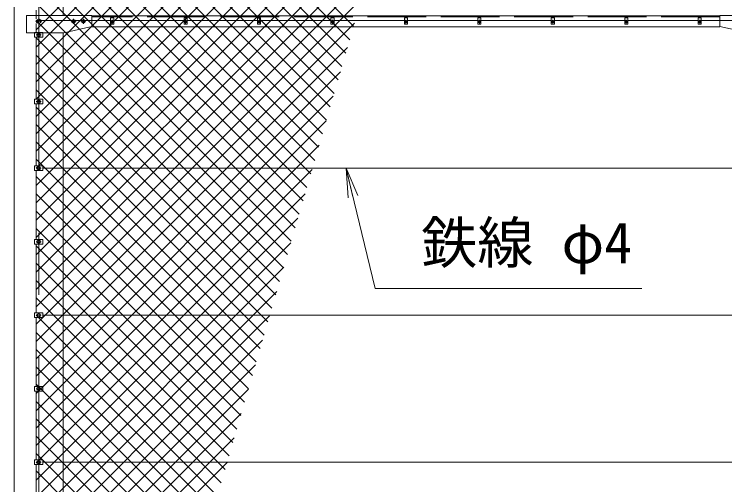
# Model space of a CAD drawing. Units: millimetres, scale not verified. Extents: x -14700 to 14700, y -10395 to 10395.
# Drawn here: x -10672 to -7770, y -144 to 1776 of the extents above; entities that cross this region are included whole.
import ezdxf
from ezdxf.enums import TextEntityAlignment as Align

# ---------------------------------------------------------------- set-up
doc = ezdxf.new("R2010")
doc.units = ezdxf.units.MM
doc.header["$LTSCALE"] = 40
doc.linetypes.add('DASHED', pattern=[7.5, 6, -1.5])
doc.linetypes.add('USER1', pattern=[50.8, 31.75, -6.35, 6.35, -6.35])
for name, color, linetype, lineweight in [('0-0_D-BMK', 2, 'USER1', 13), ('0-4_D-STR1', 1, 'Continuous', 18), ('0-5_D-STR3', 3, 'Continuous', 13), ('0-6_0', 7, 'Continuous', 18), ('0-8_D-STR2', 7, 'Continuous', 13), ('0-9_D-STR-TXT', 7, 'Continuous', 13)]:
    doc.layers.add(name, color=color, linetype=linetype, lineweight=lineweight)
doc.styles.add('ＭＳ ゴシック', font='')
doc.styles.get('ＭＳ ゴシック').set_extended_font_data('MS Gothic')

# ---------------------------------------------------------------- blocks, each defined once
blk = doc.blocks.new('_Open')
at = {"layer": '0-6_0'}
blk.add_line((-40, 6.67), (0, 0), dxfattribs=at)
blk.add_lwpolyline([(-40, -6.67), (0, 0), (-40, 0)], dxfattribs=at)

msp = doc.modelspace()

# ---------------------------------------------------------------- linework, layer by layer
at = {"layer": '0-0_D-BMK'}
for p, q in [((-10572.27, -4957.26), (-10572.27, 5226.52)), ((-10559.52, 1747.74), (-10585.02, 1747.74)), ((-10419.77, 1747.74), (-10439.77, 1747.74)), ((-10429.77, 1737.74), (-10429.77, 1757.74)), ((-10379.77, 1747.74), (-10399.77, 1747.74)), ((-10389.77, 1737.74), (-10389.77, 1757.74)), ((-10279.71, 1746.24), (-10264.83, 1746.24)), ((-10272.27, 1753.68), (-10272.27, 1738.8)), ((-9979.71, 1746.24), (-9964.83, 1746.24)), ((-9972.27, 1753.68), (-9972.27, 1738.8)), ((-9679.71, 1746.24), (-9664.83, 1746.24)), ((-9672.27, 1753.68), (-9672.27, 1738.8)), ((-9379.71, 1746.24), (-9364.83, 1746.24)), ((-9372.27, 1753.68), (-9372.27, 1738.8)), ((-9079.71, 1746.24), (-9064.83, 1746.24)), ((-9072.27, 1753.68), (-9072.27, 1738.8)), ((-8779.71, 1746.24), (-8764.83, 1746.24)), ((-8772.27, 1753.68), (-8772.27, 1738.8)), ((-8479.71, 1746.24), (-8464.83, 1746.24)), ((-8472.27, 1753.68), (-8472.27, 1738.8)), ((-8179.71, 1746.24), (-8164.83, 1746.24)), ((-8172.27, 1753.68), (-8172.27, 1738.8)), ((-7879.71, 1746.24), (-7864.83, 1746.24)), ((-7872.27, 1753.68), (-7872.27, 1738.8)), ((-10582.27, 1691.74), (-10562.27, 1691.74)), ((-10582.27, 1419.74), (-10562.27, 1419.74)), ((-10582.27, 1147.74), (-10562.27, 1147.74)), ((-10582.27, 847.74), (-10562.27, 847.74)), ((-10582.27, 547.74), (-10562.27, 547.74)), ((-10582.27, 247.74), (-10562.27, 247.74)), ((-10582.27, -52.26), (-10562.27, -52.26))]:
    msp.add_line(p, q, dxfattribs=at)
at = {"layer": '0-4_D-STR1'}
for p, q in [((-10672.27, 5186.17), (-10672.27, -2982.26)), ((-10472.27, 1770.74), (-10472.27, 4002.74)), ((-7789.77, 1770.24), (-10354.77, 1770.24)), ((-7789.77, 1725.24), (-10357.07, 1725.24)), ((-10472.27, -629.26), (-10472.27, 1700.74))]:
    msp.add_line(p, q, dxfattribs=at)
at = {"layer": '0-4_D-STR1', "linetype": 'DASHED'}
msp.add_line((-7789.77, 1766.24), (-10354.77, 1766.24), dxfattribs=at)
at = {"layer": '0-5_D-STR3'}
for p, q in [((-10622.27, 1770.74), (-10354.77, 1770.74)), ((-10622.27, 1770.74), (-10622.27, 1700.74)), ((-10582.27, 1757.24), (-10582.27, 1793.24)), ((-10354.77, 1770.74), (-10354.77, 1725.74)), ((-7789.77, 1770.74), (-7789.77, 1725.74)), ((-10278.77, 1751.24), (-10582.27, 1751.24)), ((-10580.77, 1752.65), (-10572.27, 1757.55)), ((-10580.77, 1742.83), (-10580.77, 1752.65)), ((-10572.27, 1737.92), (-10580.77, 1742.83)), ((-10563.77, 1742.83), (-10572.27, 1737.92)), ((-10429.77, 1755.24), (-10436.27, 1751.49)), ((-10436.27, 1751.49), (-10436.27, 1743.98)), ((-10436.27, 1743.98), (-10429.77, 1740.23)), ((-10423.27, 1751.49), (-10429.77, 1755.24)), ((-10429.77, 1740.23), (-10423.27, 1743.98)), ((-10423.27, 1743.98), (-10423.27, 1751.49)), ((-10389.77, 1755.24), (-10396.27, 1751.49)), ((-10396.27, 1751.49), (-10396.27, 1743.98)), ((-10396.27, 1743.98), (-10389.77, 1740.23)), ((-10383.27, 1751.49), (-10389.77, 1755.24)), ((-10389.77, 1740.23), (-10383.27, 1743.98)), ((-10383.27, 1743.98), (-10383.27, 1751.49)), ((-10278.77, 1762.24), (-10278.77, 1736.24)), ((-10265.77, 1762.24), (-10278.77, 1762.24)), ((-10265.77, 1762.24), (-10265.77, 1736.24)), ((-10265.77, 1751.24), (-9978.77, 1751.24)), ((-9978.77, 1762.24), (-9978.77, 1736.24)), ((-9965.77, 1762.24), (-9978.77, 1762.24)), ((-9965.77, 1762.24), (-9965.77, 1736.24)), ((-9965.77, 1751.24), (-9678.77, 1751.24)), ((-9678.77, 1762.24), (-9678.77, 1736.24)), ((-9665.77, 1762.24), (-9678.77, 1762.24)), ((-9665.77, 1762.24), (-9665.77, 1736.24)), ((-9665.77, 1751.24), (-9378.77, 1751.24)), ((-9378.77, 1762.24), (-9378.77, 1736.24)), ((-9365.77, 1762.24), (-9378.77, 1762.24)), ((-9365.77, 1762.24), (-9365.77, 1736.24)), ((-9365.77, 1751.24), (-9078.77, 1751.24)), ((-9078.77, 1762.24), (-9078.77, 1736.24)), ((-9065.77, 1762.24), (-9078.77, 1762.24)), ((-9065.77, 1762.24), (-9065.77, 1736.24)), ((-9065.77, 1751.24), (-8778.77, 1751.24)), ((-8778.77, 1762.24), (-8778.77, 1736.24)), ((-8765.77, 1762.24), (-8778.77, 1762.24)), ((-8765.77, 1762.24), (-8765.77, 1736.24)), ((-8765.77, 1751.24), (-8478.77, 1751.24)), ((-8478.77, 1762.24), (-8478.77, 1736.24)), ((-8465.77, 1762.24), (-8478.77, 1762.24)), ((-8465.77, 1762.24), (-8465.77, 1736.24)), ((-8465.77, 1751.24), (-8178.77, 1751.24)), ((-8178.77, 1762.24), (-8178.77, 1736.24)), ((-8165.77, 1762.24), (-8178.77, 1762.24)), ((-8165.77, 1762.24), (-8165.77, 1736.24)), ((-8165.77, 1751.24), (-7878.77, 1751.24)), ((-7878.77, 1762.24), (-7878.77, 1736.24)), ((-7865.77, 1762.24), (-7878.77, 1762.24)), ((-7865.77, 1762.24), (-7865.77, 1736.24)), ((-7865.77, 1751.24), (-7278.77, 1751.24)), ((-10582.27, 1701.24), (-10582.27, 1738.24)), ((-10469.77, 1700.74), (-10354.77, 1725.74)), ((-10265.77, 1736.24), (-10278.77, 1736.24)), ((-9965.77, 1736.24), (-9978.77, 1736.24)), ((-9665.77, 1736.24), (-9678.77, 1736.24)), ((-9365.77, 1736.24), (-9378.77, 1736.24)), ((-9065.77, 1736.24), (-9078.77, 1736.24)), ((-8765.77, 1736.24), (-8778.77, 1736.24)), ((-8465.77, 1736.24), (-8478.77, 1736.24)), ((-8165.77, 1736.24), (-8178.77, 1736.24)), ((-7865.77, 1736.24), (-7878.77, 1736.24)), ((-7674.77, 1700.74), (-7789.77, 1725.74)), ((-10622.27, 1700.74), (-10469.77, 1700.74)), ((-10578.77, 1695.49), (-10572.27, 1699.24)), ((-10578.77, 1687.98), (-10578.77, 1695.49)), ((-10572.27, 1684.23), (-10578.77, 1687.98)), ((-10572.27, 1699.24), (-10565.77, 1695.49)), ((-10565.77, 1687.98), (-10572.27, 1684.23)), ((-10565.77, 1695.49), (-10565.77, 1687.98)), ((-10582.27, 1429.24), (-10582.27, 1682.24)), ((-10589.47, 1429.24), (-10555.07, 1429.24)), ((-10589.47, 1429.24), (-10589.47, 1410.24)), ((-10578.77, 1423.49), (-10572.27, 1427.24)), ((-10578.77, 1415.98), (-10578.77, 1423.49)), ((-10572.27, 1427.24), (-10565.77, 1423.49)), ((-10565.77, 1423.49), (-10565.77, 1415.98)), ((-10555.07, 1429.24), (-10555.07, 1410.24)), ((-10589.47, 1410.24), (-10555.07, 1410.24)), ((-10582.27, 1157.24), (-10582.27, 1410.24)), ((-10572.27, 1412.23), (-10578.77, 1415.98)), ((-10565.77, 1415.98), (-10572.27, 1412.23)), ((-10589.47, 1157.24), (-10555.07, 1157.24)), ((-10589.47, 1157.24), (-10589.47, 1138.24)), ((-10589.47, 1138.24), (-10555.07, 1138.24)), ((-10582.27, 857.24), (-10582.27, 1138.24)), ((-10578.77, 1151.49), (-10572.27, 1155.24)), ((-10578.77, 1143.98), (-10578.77, 1151.49)), ((-10572.27, 1140.23), (-10578.77, 1143.98)), ((-10572.27, 1155.24), (-10565.77, 1151.49)), ((-10565.77, 1143.98), (-10572.27, 1140.23)), ((-10565.77, 1151.49), (-10565.77, 1143.98)), ((-10555.07, 1157.24), (-10555.07, 1138.24)), ((-10555.07, 1147.74), (-3822.27, 1147.74)), ((-10589.47, 857.24), (-10555.07, 857.24)), ((-10589.47, 857.24), (-10589.47, 838.24)), ((-10578.77, 851.49), (-10572.27, 855.24)), ((-10578.77, 843.98), (-10578.77, 851.49)), ((-10572.27, 840.23), (-10578.77, 843.98)), ((-10572.27, 855.24), (-10565.77, 851.49)), ((-10565.77, 843.98), (-10572.27, 840.23)), ((-10565.77, 851.49), (-10565.77, 843.98)), ((-10555.07, 857.24), (-10555.07, 838.24)), ((-10589.47, 838.24), (-10555.07, 838.24)), ((-10582.27, 557.24), (-10582.27, 838.24)), ((-10589.47, 557.24), (-10555.07, 557.24)), ((-10589.47, 557.24), (-10589.47, 538.24)), ((-10578.77, 551.49), (-10572.27, 555.24)), ((-10578.77, 543.98), (-10578.77, 551.49)), ((-10572.27, 555.24), (-10565.77, 551.49)), ((-10565.77, 551.49), (-10565.77, 543.98)), ((-10555.07, 557.24), (-10555.07, 538.24)), ((-10589.47, 538.24), (-10555.07, 538.24)), ((-10582.27, 257.24), (-10582.27, 538.24)), ((-10572.27, 540.23), (-10578.77, 543.98)), ((-10565.77, 543.98), (-10572.27, 540.23)), ((-10555.07, 547.74), (-3822.27, 547.74)), ((-10589.47, 257.24), (-10555.07, 257.24)), ((-10589.47, 257.24), (-10589.47, 238.24)), ((-10589.47, 238.24), (-10555.07, 238.24)), ((-10582.27, -42.76), (-10582.27, 238.24)), ((-10578.77, 251.49), (-10572.27, 255.24)), ((-10578.77, 243.98), (-10578.77, 251.49)), ((-10572.27, 240.23), (-10578.77, 243.98)), ((-10572.27, 255.24), (-10565.77, 251.49)), ((-10565.77, 243.98), (-10572.27, 240.23)), ((-10565.77, 251.49), (-10565.77, 243.98)), ((-10555.07, 257.24), (-10555.07, 238.24)), ((-10589.47, -42.76), (-10555.07, -42.76)), ((-10589.47, -42.76), (-10589.47, -61.76)), ((-10578.77, -48.51), (-10572.27, -44.76)), ((-10578.77, -56.02), (-10578.77, -48.51)), ((-10572.27, -59.77), (-10578.77, -56.02)), ((-10572.27, -44.76), (-10565.77, -48.51)), ((-10565.77, -56.02), (-10572.27, -59.77)), ((-10565.77, -48.51), (-10565.77, -56.02)), ((-10555.07, -42.76), (-10555.07, -61.76)), ((-10555.07, -52.26), (-3822.27, -52.26)), ((-10589.47, -61.76), (-10555.07, -61.76)), ((-10582.27, -314.76), (-10582.27, -61.76))]:
    msp.add_line(p, q, dxfattribs=at)
for points in [[(-7789.77, 1770.74), (-7354.77, 1770.74), (-7354.77, 1725.74)], [(-10572.27, 1757.55), (-10563.77, 1752.65), (-10563.77, 1742.83)], [(-10589.47, 1701.24), (-10589.47, 1682.24), (-10555.07, 1682.24)], [(-10589.47, 1701.24), (-10555.07, 1701.24), (-10555.07, 1682.24)]]:
    msp.add_lwpolyline(points, dxfattribs=at)
for centre, radius in [((-10572.27, 1747.74), 8.25), ((-10429.77, 1747.74), 6.25), ((-10389.77, 1747.74), 6.25), ((-10272.27, 1746.24), 5.25), ((-9972.27, 1746.24), 5.25), ((-9672.27, 1746.24), 5.25), ((-9372.27, 1746.24), 5.25), ((-9072.27, 1746.24), 5.25), ((-8772.27, 1746.24), 5.25), ((-8472.27, 1746.24), 5.25), ((-8172.27, 1746.24), 5.25), ((-7872.27, 1746.24), 5.25), ((-10572.27, 1691.74), 6.25), ((-10572.27, 1419.74), 6.25), ((-10572.27, 1147.74), 6.25), ((-10572.27, 847.74), 6.25), ((-10572.27, 547.74), 6.25), ((-10572.27, 247.74), 6.25), ((-10572.27, -52.26), 6.25)]:
    msp.add_circle(centre, radius, dxfattribs=at)
at = {"layer": '0-8_D-STR2'}
for p, q in [((-10582.27, 1713.04), (-8761.84, 3533.46)), ((-10582.27, 1642.33), (-8790.75, 3433.85)), ((-10582.27, 1571.62), (-8819.66, 3334.23)), ((-10582.27, 1500.91), (-8848.56, 3234.61)), ((-10582.27, 1430.2), (-8877.47, 3134.99)), ((-10582.27, 1359.49), (-8906.38, 3035.38)), ((-9285.97, 1727.22), (-10582.27, 3023.51)), ((-9301.87, 1672.41), (-10582.27, 2952.8)), ((-10582.27, 1288.78), (-8935.28, 2935.76)), ((-9317.78, 1617.6), (-10582.27, 2882.09)), ((-10582.27, 1218.06), (-8964.19, 2836.14)), ((-9333.68, 1562.79), (-10582.27, 2811.38)), ((-9349.58, 1507.99), (-10582.27, 2740.67)), ((-10582.27, 1147.35), (-8993.09, 2736.53)), ((-9365.49, 1453.18), (-10582.27, 2669.96)), ((-10582.27, 1076.64), (-9022, 2636.91)), ((-9381.39, 1398.37), (-10582.27, 2599.25)), ((-10582.27, 1005.93), (-9050.91, 2537.29)), ((-9397.29, 1343.57), (-10582.27, 2528.54)), ((-9413.2, 1288.76), (-10582.27, 2457.83)), ((-10582.27, 935.22), (-9079.81, 2437.68)), ((-9429.1, 1233.95), (-10582.27, 2387.12)), ((-10582.27, 864.51), (-9108.72, 2338.06)), ((-9445, 1179.14), (-10582.27, 2316.41)), ((-9460.91, 1124.34), (-10582.27, 2245.7)), ((-10582.27, 793.8), (-9137.62, 2238.44)), ((-9476.81, 1069.53), (-10582.27, 2174.99)), ((-10582.27, 723.09), (-9166.53, 2138.83)), ((-9492.71, 1014.72), (-10582.27, 2104.28)), ((-10582.27, 652.38), (-9195.44, 2039.21)), ((-9508.62, 959.92), (-10582.27, 2033.57)), ((-9524.52, 905.11), (-10582.27, 1962.85)), ((-10582.27, 581.67), (-9224.34, 1939.59)), ((-9540.43, 850.3), (-10582.27, 1892.14)), ((-10582.27, 510.96), (-9253.25, 1839.98)), ((-9556.33, 795.49), (-10582.27, 1821.43)), ((-9572.23, 740.69), (-10582.27, 1750.72)), ((-10582.27, 440.25), (-9282.15, 1740.36)), ((-9588.14, 685.88), (-10582.27, 1680.01)), ((-10582.27, 369.54), (-9311.06, 1640.74)), ((-9604.04, 631.07), (-10582.27, 1609.3)), ((-10582.27, 298.83), (-9339.97, 1541.13)), ((-9619.94, 576.27), (-10582.27, 1538.59)), ((-9635.85, 521.46), (-10582.27, 1467.88)), ((-10582.27, 228.12), (-9368.87, 1441.51)), ((-9651.75, 466.65), (-10582.27, 1397.17)), ((-10582.27, 157.4), (-9397.78, 1341.89)), ((-9667.65, 411.84), (-10582.27, 1326.46)), ((-9683.56, 357.04), (-10582.27, 1255.75)), ((-10582.27, 86.69), (-9426.68, 1242.28)), ((-9699.46, 302.23), (-10582.27, 1185.04)), ((-10582.27, 15.98), (-9455.59, 1142.66)), ((-9715.36, 247.42), (-10582.27, 1114.33)), ((-9731.27, 192.62), (-10582.27, 1043.62)), ((-10582.27, -54.73), (-9484.5, 1043.04)), ((-9747.17, 137.81), (-10582.27, 972.91)), ((-10582.27, -125.44), (-9513.4, 943.43)), ((-9763.07, 83), (-10582.27, 902.19)), ((-10582.27, -196.15), (-9542.31, 843.81)), ((-9778.98, 28.19), (-10582.27, 831.48)), ((-9794.88, -26.61), (-10582.27, 760.77)), ((-10582.27, -266.86), (-9571.22, 744.19)), ((-9810.79, -81.42), (-10582.27, 690.06)), ((-10582.27, -337.57), (-9600.12, 644.58)), ((-9826.69, -136.23), (-10582.27, 619.35)), ((-9842.59, -191.03), (-10582.27, 548.64)), ((-10582.27, -408.28), (-9629.03, 544.96)), ((-9858.5, -245.84), (-10582.27, 477.93)), ((-10582.27, -478.99), (-9657.93, 445.34)), ((-9874.4, -300.65), (-10582.27, 407.22)), ((-10582.27, -549.7), (-9686.84, 345.73)), ((-9890.3, -355.45), (-10582.27, 336.51)), ((-9906.21, -410.26), (-10582.27, 265.8)), ((-10582.27, -620.41), (-9715.75, 246.11)), ((-9922.11, -465.07), (-10582.27, 195.09)), ((-10582.27, -691.12), (-9744.65, 146.49)), ((-9938.01, -519.88), (-10582.27, 124.38)), ((-9953.92, -574.68), (-10582.27, 53.67)), ((-10582.27, -761.83), (-9773.56, 46.87)), ((-9969.82, -629.49), (-10582.27, -17.04)), ((-10582.27, -832.54), (-9802.46, -52.74)), ((-9985.72, -684.3), (-10582.27, -87.76))]:
    msp.add_line(p, q, dxfattribs=at)
at = {"layer": '0-9_D-STR-TXT'}
msp.add_lwpolyline([(-8108.59, 657.28), (-9198.24, 657.28), (-9316.26, 1145.79)], dxfattribs=at)

# ---------------------------------------------------------------- block references
at = {"layer": '0-9_D-STR-TXT', "xscale": 3, "yscale": 3, "rotation": 103.58136}
msp.add_blockref('_Open', (-9316.73, 1147.74), dxfattribs=at)

# ---------------------------------------------------------------- texts
at = {"layer": '0-9_D-STR-TXT', "style": 'ＭＳ ゴシック'}
msp.add_text('鉄線 φ4', height=168.3, dxfattribs=at).set_placement((-9010.24, 709.33), align=Align.BOTTOM_LEFT)

doc.saveas('drawing.dxf')
